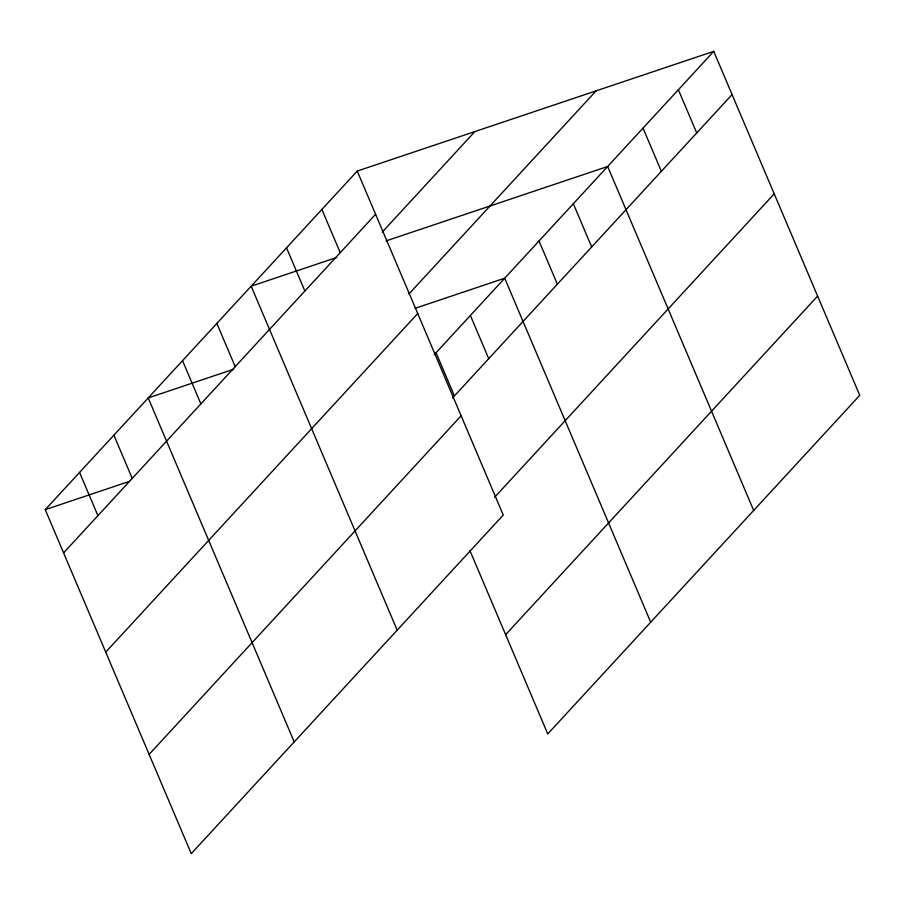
<?xml version="1.0" encoding="UTF-8"?>
<svg xmlns="http://www.w3.org/2000/svg" width="905" height="905" viewBox="0 0 905 905"><rect width="100%" height="100%" fill="white"/><g stroke="black" fill="none" stroke-linecap="round" stroke-linejoin="round"><path stroke-width="1.36" d="M357.249 171.068L503.259 515.047L191.26 853.641L45.25 509.662L357.249 171.068L713.74 51.359L859.75 395.338L547.751 733.932L469.91 550.545M63.599 552.887L375.598 214.281M382.193 232.166L474.887 131.564M408.981 293.933L596.101 90.862M105.727 652.132L417.725 313.537M434.151 354.783L713.74 51.359M452.5 397.996L732.088 94.573M149.133 754.385L461.131 415.791M494.628 497.252L774.216 193.828M505.624 634.688L817.622 296.082M336.728 257.461L251.171 286.195L397.182 630.163M386.13 240.877L607.662 166.486L753.673 510.454M233.773 369.195L148.205 397.929L294.216 741.908M415.135 308.3L504.696 278.22L650.706 622.199M45.25 509.662L129.472 481.381M678.377 89.731L696.726 132.956M643.025 128.103L661.363 171.328M573.34 203.727L591.689 246.952M539.018 240.979L557.367 284.193M470.385 315.46L488.723 358.685M436.063 352.712L454.401 395.926M321.886 209.44L340.235 252.665M286.534 247.812L304.872 291.037M216.849 323.436L235.198 366.649M182.527 360.676L200.876 403.902M113.894 435.169L132.232 478.394M79.572 472.421L97.91 515.635"/></g></svg>
